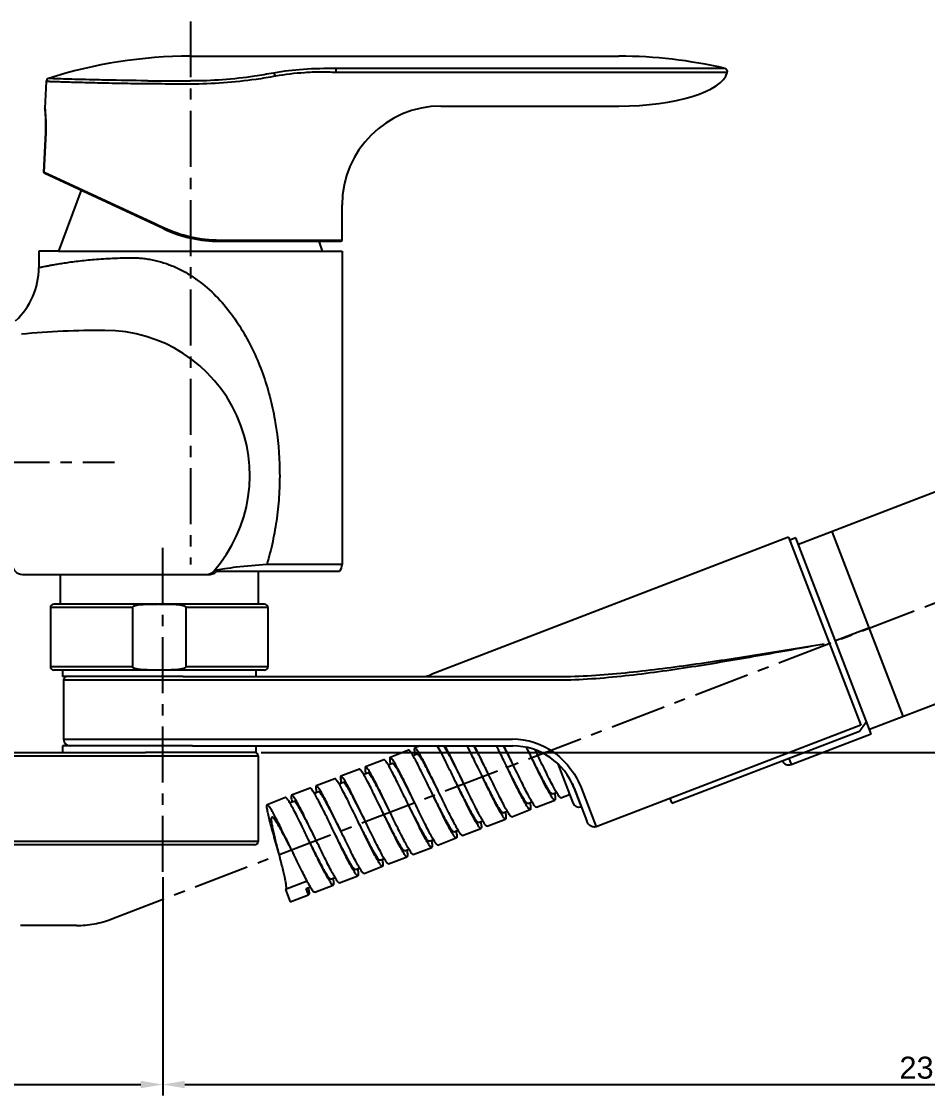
# Model space of a CAD drawing. Header units: millimetres. Extents: x 601 to 1195, y -13 to 407.
# Drawn here: x 933.6 to 1036.7, y 150.3 to 272.4 of the extents above; entities that cross this region are included whole.
import ezdxf

# ---------------------------------------------------------------- set-up
doc = ezdxf.new("R2010")
doc.units = ezdxf.units.MM
doc.header["$LTSCALE"] = 0.1
doc.linetypes.add('CENTERX2', pattern=[101.6, 63.5, -12.7, 12.7, -12.7])
for name, color, linetype in [('02___PRT_ALL_AXES', 7, 'Continuous'), ('CENTER', 1, 'CENTERX2'), ('DEF_LAYER_ROUND_FEAT', 7, 'Continuous'), ('DIM', 3, 'Continuous')]:
    doc.layers.add(name, color=color, linetype=linetype)
doc.styles.get("Standard").update_dxf_attribs({"font": 'arial.ttf'})
doc.dimstyles.new('ISO-25', dxfattribs={"dimtxt": 2.5, "dimasz": 2.5, "dimexe": 1.25, "dimexo": 0.625, "dimtad": 1, "dimlfac": 3, "dimtxsty": 'Standard', "dimcen": 2.5, "dimadec": 0, "dimazin": 0, "dimtfac": 1, "dimtmove": 0, "dimatfit": 3, "dimfxl": 0, "dimarcsym": 0})

# ---------------------------------------------------------------- blocks, each defined once
blk = doc.blocks.new('*D35')
at = {"layer": 'Defpoints', "color": 0}
for p in [(949.68, 175.72), (887.21, 163.34), (949.68, 151.53)]:
    blk.add_point(p, dxfattribs=at)
at = {"layer": 'DIM', "color": 0, "lineweight": -2}
for p, q in [((949.68, 175.1), (949.68, 150.28)), ((887.21, 162.71), (887.21, 150.28)), ((889.71, 151.53), (947.18, 151.53))]:
    blk.add_line(p, q, dxfattribs=at)
at = {"layer": 'DIM', "color": 0}
for points in [[(889.71, 151.95), (889.71, 151.11), (887.21, 151.53)], [(947.18, 151.95), (947.18, 151.11), (949.68, 151.53)]]:
    blk.add_solid(points, dxfattribs=at)
at = {"layer": 'DIM', "color": 0, "insert": (918.45, 153.43), "char_height": 2.5, "attachment_point": 5}
blk.add_mtext('83.3', dxfattribs=at)
blk = doc.blocks.new('*D36')
at = {"layer": 'Defpoints', "color": 0}
for p in [(1127.97, 196.66), (949.68, 175.72), (1127.97, 151.53)]:
    blk.add_point(p, dxfattribs=at)
at = {"layer": 'DIM', "color": 0, "lineweight": -2}
for p, q in [((1127.97, 196.03), (1127.97, 150.28)), ((949.68, 175.1), (949.68, 150.28)), ((952.18, 151.53), (1125.47, 151.53))]:
    blk.add_line(p, q, dxfattribs=at)
at = {"layer": 'DIM', "color": 0}
for points in [[(952.18, 151.95), (952.18, 151.11), (949.68, 151.53)], [(1125.47, 151.95), (1125.47, 151.11), (1127.97, 151.53)]]:
    blk.add_solid(points, dxfattribs=at)
at = {"layer": 'DIM', "color": 0, "insert": (1038.83, 153.43), "char_height": 2.5, "attachment_point": 5}
blk.add_mtext('237.72', dxfattribs=at)
blk = doc.blocks.new('*D37')
at = {"layer": 'Defpoints', "color": 0}
for p in [(1127.97, 196.66), (1156.55, 196.66), (960.26, 189.29)]:
    blk.add_point(p, dxfattribs=at)
at = {"layer": 'DIM', "color": 0, "lineweight": -2}
for p, q in [((1156.55, 196.66), (1156.55, 206.9)), ((1128.6, 196.66), (1157.8, 196.66)), ((1156.55, 191.79), (1156.55, 194.16)), ((960.88, 189.29), (1157.8, 189.29))]:
    blk.add_line(p, q, dxfattribs=at)
at = {"layer": 'DIM', "color": 0}
for points in [[(1156.13, 194.16), (1156.97, 194.16), (1156.55, 196.66)], [(1156.13, 191.79), (1156.97, 191.79), (1156.55, 189.29)]]:
    blk.add_solid(points, dxfattribs=at)
at = {"layer": 'DIM', "color": 0, "insert": (1154.65, 203.03), "char_height": 2.5, "attachment_point": 5, "rotation": 90}
blk.add_mtext('9.83', dxfattribs=at)

msp = doc.modelspace()

# ---------------------------------------------------------------- linework, layer by layer
at = {"color": 7, "linetype": 'Continuous'}
for p, q in [((952.8344, 268.4628), (1001.5844, 268.4628)), ((969.4139, 266.6027), (969.4139, 267.0659)), ((1013.6312, 267.0659), (969.4139, 267.0659)), ((1013.9073, 266.6027), (969.4139, 266.6027)), ((936.4163, 265.5818), (936.2783, 262.5671)), ((947.9779, 265.6686), (947.79, 265.6705)), ((981.3031, 262.8007), (981.3302, 262.7866)), ((981.3341, 262.7866), (1001.5844, 262.7866)), ((936.2791, 262.56), (936.2783, 262.5671)), ((936.2819, 262.5344), (936.2791, 262.56)), ((936.2909, 262.4344), (936.3217, 262.1148)), ((936.3714, 259.792), (936.1678, 255.2844)), ((936.1697, 255.2843), (936.3732, 259.7919)), ((936.3714, 259.792), (936.3732, 259.7919)), ((936.1677, 255.2837), (936.1697, 255.2843)), ((936.1697, 255.2843), (936.2659, 255.2398)), ((949.8205, 248.8156), (936.2542, 255.1417)), ((936.2659, 255.2398), (936.6974, 255.04)), ((936.6974, 255.04), (937.0284, 254.8867)), ((937.0284, 254.8867), (948.8966, 249.3962)), ((940.394, 253.2113), (937.8389, 246.2974)), ((970.0657, 251.5553), (970.0844, 251.5389)), ((948.8966, 249.3962), (949.8578, 248.9518)), ((949.8578, 248.9518), (949.8764, 248.9432)), ((952.8344, 247.9374), (952.8008, 247.7912)), ((956.1598, 247.4102), (969.9339, 247.4102)), ((956.1633, 247.5603), (956.1889, 247.5602)), ((956.1889, 247.5602), (970.0844, 247.5602)), ((967.4186, 247.4102), (967.8298, 246.2974)), ((935.5844, 246.2852), (935.5844, 244.4347)), ((970.0844, 246.2852), (970.0844, 210.6602)), ((1030.0668, 191.9401), (1099.4341, 218.5677)), ((1020.8858, 213.7645), (1029.0849, 192.4051)), ((1033.9178, 193.4184), (1025.8545, 214.4239)), ((1030.2675, 191.4173), (1021.7204, 213.6832)), ((970.0844, 210.6602), (961.5164, 210.6602)), ((933.7094, 209.5352), (954.9296, 209.5352)), ((938.0219, 209.5352), (938.0219, 206.1602)), ((954.6564, 209.5352), (954.9295, 209.5352)), ((955.8744, 209.9102), (969.7979, 209.9102)), ((960.5219, 209.9102), (960.5219, 206.1602)), ((946.2485, 205.7852), (936.8969, 205.7852)), ((961.2718, 206.1602), (937.272, 206.1602)), ((946.2485, 205.7852), (946.2485, 199.0352)), ((949.0921, 206.1602), (949.1584, 206.1602)), ((952.2952, 205.7852), (952.2952, 199.0352)), ((961.6469, 205.7852), (952.2952, 205.7852)), ((1030.0687, 203.4456), (1026.2177, 201.9673)), ((946.2485, 199.0352), (936.8969, 199.0352)), ((961.2718, 198.6602), (937.272, 198.6602)), ((952.005, 197.9102), (994.4504, 197.9102)), ((961.6469, 199.0352), (952.2952, 199.0352)), ((980.2325, 198.1592), (980.2327, 198.1593)), ((938.3969, 197.5352), (938.3969, 190.7852)), ((938.3969, 197.5352), (994.435, 197.5352)), ((1029.0849, 192.4051), (998.977, 180.8478)), ((938.3969, 190.7852), (989.4614, 190.7852)), ((1007.5899, 183.5241), (1028.9456, 191.7217)), ((1021.1651, 187.9232), (1030.2675, 191.4173)), ((953.0474, 190.0352), (989.4922, 190.0352)), ((977.6471, 189.5348), (975.5465, 188.7285)), ((978.9507, 190.0352), (978.3473, 189.8036)), ((981.0435, 190.0352), (980.9462, 189.9979)), ((992.2662, 189.1214), (992.0422, 189.5836)), ((906.7553, 188.9102), (960.5219, 188.9102)), ((906.8052, 189.2852), (947.7051, 189.2852)), ((960.5219, 188.9102), (960.5219, 179.1602)), ((974.8463, 188.4597), (972.7458, 187.6534)), ((978.616, 189.1034), (978.148, 188.9238)), ((994.3023, 189.2122), (994.2579, 189.2476)), ((1020.1933, 188.362), (1020.1961, 188.3546)), ((1020.8934, 188.6308), (1021.1651, 187.9232)), ((972.0456, 187.3846), (969.945, 186.5783)), ((973.0145, 186.9532), (972.5449, 186.7729)), ((975.8153, 188.0283), (975.3448, 187.8477)), ((969.2448, 186.3095), (967.1443, 185.5032)), ((970.2138, 185.8781), (969.7446, 185.698)), ((966.4441, 185.2344), (964.3435, 184.4281)), ((967.4131, 184.803), (966.9425, 184.6224)), ((994.0133, 184.5702), (994.4838, 184.7508)), ((994.9822, 184.1388), (995.9625, 184.5151)), ((996.4941, 185.223), (997.932, 181.4771)), ((997.3097, 185.191), (998.977, 180.8478)), ((963.6434, 184.1593), (961.5428, 183.353)), ((964.6123, 183.7279), (964.1443, 183.5482)), ((991.2125, 183.4951), (991.6817, 183.6752)), ((992.1815, 183.0637), (994.282, 183.87)), ((1007.3792, 184.0731), (1007.5899, 183.5241)), ((988.4118, 182.42), (988.8814, 182.6003)), ((989.3807, 181.9886), (991.4813, 182.7949)), ((997.2637, 183.1085), (997.3011, 183.1207)), ((985.611, 181.3449), (986.0815, 181.5255)), ((986.58, 180.9135), (988.6806, 181.7198)), ((980.9785, 178.7633), (983.0791, 179.5696)), ((982.8103, 180.2698), (983.2783, 180.4494)), ((983.7793, 179.8384), (985.8798, 180.6447)), ((960.5219, 179.1602), (905.7719, 179.1602)), ((960.1467, 178.7852), (906.147, 178.7852)), ((978.1778, 177.6882), (980.2783, 178.4945)), ((980.0096, 179.1947), (980.4801, 179.3753)), ((974.4081, 177.0445), (974.8777, 177.2247)), ((975.377, 176.6131), (977.4776, 177.4194)), ((977.2088, 178.1196), (977.678, 178.2997)), ((971.6073, 175.9694), (972.0778, 176.15)), ((972.5763, 175.538), (974.6769, 176.3443)), ((966.1058, 174.6609), (963.6365, 173.713)), ((968.8066, 174.8943), (969.2746, 175.0739)), ((969.7756, 174.4628), (971.8761, 175.2692)), ((963.6365, 173.713), (964.1741, 172.3126)), ((966.0059, 173.8192), (966.4764, 173.9998)), ((966.2746, 173.119), (966.0059, 173.8192)), ((966.9748, 173.3877), (969.0754, 174.1941)), ((964.1741, 172.3126), (966.2746, 173.119))]:
    msp.add_line(p, q, dxfattribs=at)
for p, q in [((937.8389, 246.2974), (935.5844, 246.2974)), ((937.8389, 246.2974), (967.8298, 246.2974)), ((967.8298, 246.2974), (970.0844, 246.2974)), ((994.4504, 197.9102), (994.6512, 197.9105)), ((994.435, 197.5352), (994.6623, 197.5356))]:
    msp.add_line(p, q)
for points in [[(936.3217, 262.1148), (936.3585, 261.6114), (936.3846, 260.9678), (936.3858, 260.2415), (936.3714, 259.792)], [(1145.0663, 229.7382), (1138.4453, 233.9465), (1131.3189, 237.305), (1123.7984, 239.7418), (1116.0131, 241.2087), (1108.0893, 241.6753), (1100.2155, 241.1369), (1092.6973, 239.666), (1084.8851, 237.0876), (1076.1675, 233.7378), (1066.3439, 229.9664), (1022.0035, 212.9457)]]:
    msp.add_lwpolyline(points, dxfattribs=at)
for centre, radius, start, end in [((952.8344, 215.8206), 52.6422, 90, 107.875571), ((1001.5844, 215.8206), 52.6422, 76.770987, 90), ((1013.5454, 266.7008), 0.375, 344.835876, 76.770987), ((936.7909, 265.5646), 0.375, 107.875571, 177.378696), ((952.9046, 751.6612), 486.0175, 269.41918, 269.991714), ((981.3341, 251.5367), 11.2499, 90.000003, 180.000002), ((918.6076, 260.572), 17.7829, 5.629682, 6.335592), ((918.7581, 260.5762), 17.6328, 358.969395, 5.664106), ((919.0177, 260.5745), 17.3732, 357.418376, 358.628026), ((918.8482, 260.5797), 17.5427, 358.624145, 358.952546), ((956.1598, 262.4102), 15, 245, 270), ((956.1772, 262.6206), 15.059, 245.265814, 257.174321), ((956.1884, 262.6642), 15.104, 257.169533, 269.904554), ((969.9344, 247.5602), 0.15, 270, 0), ((927.3347, 244.4348), 8.2498, 312.842177, 359.999041), ((943.0844, 132.2852), 105, 90.000023, 95.178147), ((943.0844, 220.7852), 16.5, 318.811849, 90), ((933.7094, 210.6602), 1.125, 180, 270), ((968.9594, 210.6602), 1.125, 318.189685, 0), ((954.6548, 210.6602), 1.125, 270.000769, 318.81164), ((954.9397, 210.9013), 1.3638, 291.349781, 302.273918), ((956.5477, 206.3558), 3.7289, 102.44281, 102.813314), ((956.8196, 205.1105), 5.0035, 101.437327, 102.411795), ((937.2719, 205.7852), 0.375, 90, 180), ((961.2719, 205.7852), 0.375, 0, 90), ((937.2719, 199.0352), 0.375, 180, 270), ((938.7719, 197.5352), 0.375, 90, 180), ((961.2719, 199.0352), 0.375, 270, 0), ((978.8888, 201.6602), 3.75, 271.84135, 290.999999), ((939.1469, 190.7852), 0.75, 180, 270), ((989.461, 182.5322), 8.253, 54.460807, 89.996756), ((989.4922, 182.5352), 7.5, 21, 90), ((960.1469, 188.9102), 0.375, 0, 90), ((1020.8963, 188.6234), 0.75, 201, 291), ((960.1469, 179.1602), 0.375, 270, 0)]:
    msp.add_arc(centre, radius, start, end, dxfattribs=at)
for centre, major_axis, ratio, start_param, end_param in [((1001.5844, 266.9876), (12.375, 0), 0.33947594, -1.57079633, -0.09174705), ((1019.3284, 199.5096), (11.5531, 4.4348), 1, -1.04719755, -0.93861108)]:
    msp.add_ellipse(centre, major_axis=major_axis, ratio=ratio, start_param=start_param, end_param=end_param, dxfattribs=at)
for points, knots in [([(962.2953, 266.5467), (961.5774, 266.4109), (958.4511, 265.8837), (955.2742, 265.6437), (952.8344, 265.6437)], [0, 0, 0, 0, 0.23044077, 1, 1, 1, 1]), ([(969.4139, 267.0659), (968.1694, 267.0659), (965.7873, 267.0163), (963.4126, 266.7581), (962.2953, 266.5467)], [0, 0, 0, 0, 0.5225318, 1, 1, 1, 1]), ([(962.5055, 266.1853), (962.5002, 266.2268), (962.4698, 266.3623), (962.389, 266.511), (962.2953, 266.5467)], [0, 0, 0, 0, 0.2943169, 1, 1, 1, 1]), ([(969.4139, 266.6027), (968.806, 266.6337), (967.5984, 266.6704), (965.2888, 266.5715), (963.5905, 266.391), (962.5055, 266.1853)], [0, 0, 0, 0, 0.26334572, 0.52221675, 1, 1, 1, 1]), ([(952.8344, 265.2887), (951.7409, 265.2887), (949.6018, 265.297), (946.5092, 265.3281), (944.0797, 265.3703), (942.3014, 265.4081), (941.1218, 265.4365), (940.0605, 265.4651), (939.1254, 265.4925), (938.3233, 265.517), (937.6602, 265.5384), (937.1968, 265.5545), (936.8987, 265.5648), (936.7305, 265.5712), (936.5984, 265.5749), (936.5134, 265.5798), (936.4612, 265.5789), (936.4391, 265.5844), (936.4187, 265.5759), (936.4163, 265.5818)], [0, 0, 0, 0, 0.19975849, 0.39079047, 0.56498991, 0.64366946, 0.71573037, 0.78054395, 0.83763552, 0.88663482, 0.92713573, 0.95884002, 0.97135088, 0.98161799, 0.98963127, 0.99537853, 0.99739671, 0.99884131, 1, 1, 1, 1]), ([(947.79, 265.6705), (946.2667, 265.6864), (944.1012, 265.7208), (941.3943, 265.7807), (939.7791, 265.8238), (938.4931, 265.862), (937.6383, 265.888), (937.1361, 265.907), (936.8985, 265.9121), (936.756, 265.9223), (936.6916, 265.9187), (936.6758, 265.9215)], [0, 0, 0, 0, 0.41110617, 0.58439598, 0.73063172, 0.84712503, 0.93159905, 0.96138298, 0.98276261, 0.99567053, 1, 1, 1, 1]), ([(962.5055, 266.1853), (961.7706, 266.0503), (958.5732, 265.5268), (955.327, 265.2887), (952.8344, 265.2887)], [0, 0, 0, 0, 0.23063552, 1, 1, 1, 1]), ([(949.8578, 248.9518), (949.8441, 248.9216), (949.8272, 248.8785), (949.817, 248.8368), (949.8164, 248.8175), (949.8205, 248.8156)], [0, 0, 0, 0, 0.6917309, 0.90538052, 1, 1, 1, 1]), ([(956.1889, 247.5602), (956.1889, 247.5248), (956.1833, 247.4862), (956.1759, 247.4102), (956.1598, 247.4102)], [0, 0, 0, 0, 0.68683552, 1, 1, 1, 1]), ([(935.5844, 244.4347), (935.5844, 244.4307), (935.5994, 244.4396), (935.6118, 244.4386), (935.6449, 244.4465), (935.6972, 244.4551), (935.7798, 244.4718), (935.8846, 244.4923), (936.0706, 244.5297), (936.3589, 244.5882), (936.7715, 244.6678), (937.2715, 244.7561), (937.8551, 244.8546), (938.5194, 244.9605), (939.2612, 245.0675), (940.3923, 245.212), (941.9681, 245.3709), (944.0304, 245.5055), (945.4815, 245.5352), (946.2388, 245.5352)], [0, 0, 0, 0, 0.00111119, 0.00250087, 0.00444636, 0.01000403, 0.01778231, 0.02776971, 0.03994676, 0.07078409, 0.11004683, 0.15744845, 0.21272296, 0.27554468, 0.34552664, 0.4222694, 0.59435918, 0.78826489, 1, 1, 1, 1]), ([(946.2388, 245.5352), (946.4505, 245.531), (946.8771, 245.5288), (947.5202, 245.4776), (948.1647, 245.3733), (949.0328, 245.2047), (950.1091, 244.8931), (951.3624, 244.3804), (952.5598, 243.731), (954.0704, 242.7247), (955.7786, 241.2321), (957.5393, 239.1761), (958.9911, 236.9099), (960.2228, 234.526), (961.209, 232.0273), (961.9682, 229.4424), (962.7063, 225.9054), (963.0318, 222.2803), (962.9508, 218.65), (962.6961, 215.9395), (962.2225, 213.2688), (961.77, 211.5226), (961.5164, 210.6602)], [0, 0, 0, 0, 0.0147256, 0.02965448, 0.04479321, 0.06009885, 0.09112338, 0.12251548, 0.15407493, 0.18566543, 0.24857515, 0.31107302, 0.37325577, 0.43528185, 0.49738147, 0.55972605, 0.6223784, 0.74840653, 0.81161906, 0.87470204, 0.93749861, 1, 1, 1, 1]), ([(961.5163, 210.6602), (960.3527, 210.5811), (958.7542, 210.45), (956.8627, 210.1902), (956.1282, 210.0757), (955.8275, 210.0146)], [0, 0, 0, 0, 0.61083617, 0.83931015, 1, 1, 1, 1]), ([(955.7207, 209.9918), (955.6704, 209.9803), (955.5993, 209.9589), (955.5184, 209.9387), (955.5015, 209.9194)], [0, 0, 0, 0, 0.66805839, 1, 1, 1, 1]), ([(946.2485, 205.7852), (946.2485, 205.8443), (946.3351, 205.9162), (946.4402, 205.9656), (946.6146, 206.0294), (946.8858, 206.0827), (947.2519, 206.1233), (947.6195, 206.1445), (947.9875, 206.155), (948.4784, 206.1605), (948.8466, 206.1602), (949.0921, 206.1602)], [0, 0, 0, 0, 0.06028549, 0.09160344, 0.12292963, 0.2481263, 0.37342037, 0.49873124, 0.62404701, 0.74936443, 1, 1, 1, 1]), ([(949.2719, 206.1602), (949.5323, 206.1602), (949.923, 206.1607), (950.4438, 206.1568), (950.8344, 206.1481), (951.2246, 206.1287), (951.6135, 206.0896), (951.9018, 206.0366), (952.088, 205.972), (952.2, 205.9219), (952.2952, 205.8478), (952.2952, 205.7852)], [0, 0, 0, 0, 0.25065897, 0.37598816, 0.50131597, 0.62663931, 0.75194698, 0.87716262, 0.90849207, 0.9398141, 1, 1, 1, 1]), ([(994.6512, 197.9105), (995.9232, 197.9151), (998.4673, 198.0173), (1003.5388, 198.4477), (1009.8516, 199.2547), (1017.3976, 200.4163), (1022.4198, 201.2458), (1024.931, 201.6602)], [0, 0, 0, 0, 0.12496551, 0.24995186, 0.49994307, 0.7499659, 1, 1, 1, 1]), ([(994.6623, 197.5356), (995.9363, 197.5407), (998.4843, 197.6526), (1003.5599, 198.1241), (1009.8716, 199.011), (1017.4092, 200.2899), (1022.4237, 201.2037), (1024.931, 201.6602)], [0, 0, 0, 0, 0.12498752, 0.24998675, 0.49997943, 0.74998789, 1, 1, 1, 1]), ([(949.2719, 198.6602), (949.0114, 198.6602), (948.6208, 198.6598), (948.0999, 198.6636), (947.7093, 198.6724), (947.3191, 198.6918), (946.9302, 198.7309), (946.642, 198.7838), (946.4557, 198.8484), (946.3437, 198.8986), (946.2485, 198.9727), (946.2485, 199.0352)], [0, 0, 0, 0, 0.25065837, 0.37598726, 0.50131477, 0.62663781, 0.75194516, 0.8771605, 0.90848991, 0.93981192, 1, 1, 1, 1]), ([(952.2952, 199.0352), (952.2952, 198.9727), (952.2, 198.8986), (952.088, 198.8484), (951.9017, 198.7838), (951.6135, 198.7309), (951.2246, 198.6918), (950.8344, 198.6724), (950.4438, 198.6636), (949.9229, 198.6598), (949.5323, 198.6602), (949.2719, 198.6602)], [0, 0, 0, 0, 0.06019698, 0.09151774, 0.12284625, 0.24805956, 0.37336574, 0.4986879, 0.62401468, 0.7493429, 1, 1, 1, 1]), ([(980.3631, 184.5522), (980.203, 184.8826), (979.8889, 185.5308), (979.4298, 186.4705), (979.0002, 187.3343), (978.6138, 188.0875), (978.2817, 188.7014), (978.0168, 189.15), (977.8307, 189.4133), (977.7173, 189.5239), (977.6639, 189.5413), (977.6471, 189.5348)], [0, 0, 0, 0, 0.19286831, 0.37837938, 0.54946599, 0.6996328, 0.82322817, 0.91572289, 0.97413149, 0.99051933, 1, 1, 1, 1]), ([(978.3473, 189.8036), (978.3231, 189.7943), (978.3034, 189.7393), (978.2971, 189.6658), (978.2988, 189.5333), (978.3258, 189.3191), (978.3593, 189.1343), (978.3803, 189.0285)], [0, 0, 0, 0, 0.09772678, 0.18109545, 0.29097589, 0.59209915, 1, 1, 1, 1]), ([(981.0633, 184.821), (980.9032, 185.1514), (980.5891, 185.7995), (980.13, 186.7393), (979.7004, 187.6031), (979.314, 188.3563), (978.9819, 188.9702), (978.717, 189.4188), (978.5309, 189.682), (978.4175, 189.7927), (978.3641, 189.8101), (978.3473, 189.8036)], [0, 0, 0, 0, 0.19286865, 0.37838038, 0.54946763, 0.6996347, 0.82322982, 0.91572383, 0.97413145, 0.99052063, 1, 1, 1, 1]), ([(983.1638, 185.6273), (982.9468, 186.0752), (982.528, 186.9394), (981.93, 188.1555), (981.4043, 189.1859), (981.072, 189.7958), (980.9176, 190.0524)], [0, 0, 0, 0, 0.3008397, 0.58041586, 0.81902053, 1, 1, 1, 1]), ([(983.864, 185.8961), (983.6314, 186.3607), (983.1901, 187.2421), (982.6501, 188.2953), (982.255, 189.0267), (982.0086, 189.4595), (981.8002, 189.7953), (981.6678, 189.9818), (981.6056, 190.0539)], [0, 0, 0, 0, 0.32909154, 0.62433698, 0.74960112, 0.85557348, 0.93965355, 1, 1, 1, 1]), ([(983.864, 185.8961), (983.4828, 186.6828), (982.9396, 187.8065), (982.2412, 189.1905), (981.9239, 189.7876), (981.7752, 190.0507)], [0, 0, 0, 0, 0.56392134, 0.80506912, 1, 1, 1, 1]), ([(985.9646, 186.7024), (985.6748, 187.3004), (985.1323, 188.42), (984.5782, 189.5341), (984.311, 190.0484)], [0, 0, 0, 0, 0.53412636, 1, 1, 1, 1]), ([(986.6647, 186.9712), (986.3863, 187.5274), (985.8708, 188.5567), (985.3414, 189.5792), (985.086, 190.0428)], [0, 0, 0, 0, 0.54027026, 1, 1, 1, 1]), ([(986.6647, 186.9712), (986.5315, 187.2462), (986.0327, 188.2749), (985.5314, 189.3026), (985.1498, 190.0482)], [0, 0, 0, 0, 0.26733457, 1, 1, 1, 1]), ([(988.7653, 187.7775), (988.6705, 187.9732), (988.3037, 188.7301), (987.9355, 189.4864), (987.658, 190.045)], [0, 0, 0, 0, 0.25852749, 1, 1, 1, 1]), ([(989.4655, 188.0463), (989.3792, 188.2187), (989.0458, 188.8846), (988.7109, 189.5497), (988.458, 190.0402)], [0, 0, 0, 0, 0.25889036, 1, 1, 1, 1]), ([(989.4655, 188.0463), (989.3828, 188.217), (989.0603, 188.8824), (988.7369, 189.5474), (988.4935, 190.0405)], [0, 0, 0, 0, 0.25643975, 1, 1, 1, 1]), ([(991.566, 188.8526), (991.5249, 188.9375), (991.3614, 189.275), (991.1977, 189.6125), (991.0749, 189.8649)], [0, 0, 0, 0, 0.2515687, 1, 1, 1, 1]), ([(977.5623, 183.4771), (977.4022, 183.8075), (977.0882, 184.4557), (976.6291, 185.3954), (976.1995, 186.2592), (975.8131, 187.0124), (975.4809, 187.6263), (975.2161, 188.0749), (975.03, 188.3382), (974.9165, 188.4488), (974.8632, 188.4662), (974.8463, 188.4597)], [0, 0, 0, 0, 0.19286835, 0.37837984, 0.54946713, 0.69963465, 0.82323045, 0.91572497, 0.97413275, 0.99051907, 1, 1, 1, 1]), ([(975.5465, 188.7285), (975.5225, 188.7193), (975.5028, 188.6646), (975.4964, 188.5915), (975.4979, 188.4599), (975.5246, 188.2469), (975.5578, 188.0632), (975.5787, 187.958)], [0, 0, 0, 0, 0.09789187, 0.18124598, 0.29113014, 0.59216536, 1, 1, 1, 1]), ([(978.2625, 183.7459), (978.1024, 184.0763), (977.7884, 184.7244), (977.3293, 185.6642), (976.8997, 186.528), (976.5133, 187.2812), (976.1811, 187.8951), (975.9162, 188.3437), (975.7302, 188.6069), (975.6167, 188.7176), (975.5634, 188.7349), (975.5465, 188.7285)], [0, 0, 0, 0, 0.19286831, 0.37837938, 0.54946599, 0.6996328, 0.82322817, 0.91572289, 0.97413149, 0.99051933, 1, 1, 1, 1]), ([(981.0633, 184.821), (980.9207, 185.1058), (980.6409, 185.6647), (980.2315, 186.4748), (979.8478, 187.2191), (979.5013, 187.8678), (979.2373, 188.3346), (979.0496, 188.6394), (978.9334, 188.8136), (978.8336, 188.9484), (978.7484, 189.0418), (978.682, 189.0983), (978.6323, 189.1097), (978.616, 189.1034)], [0, 0, 0, 0, 0.19223495, 0.37715499, 0.54773541, 0.69752573, 0.82092674, 0.87128796, 0.91350188, 0.94726234, 0.97247686, 0.98945377, 1, 1, 1, 1]), ([(994.0133, 184.5702), (993.9969, 184.5639), (993.9473, 184.5753), (993.8809, 184.6318), (993.7957, 184.7252), (993.6959, 184.86), (993.5797, 185.0342), (993.392, 185.3391), (993.128, 185.8058), (992.7815, 186.4545), (992.3978, 187.1988), (991.9884, 188.0089), (991.7086, 188.5678), (991.566, 188.8526)], [0, 0, 0, 0, 0.01054444, 0.02752507, 0.05273517, 0.08650046, 0.12870938, 0.17907564, 0.3024764, 0.45226625, 0.6228461, 0.80776555, 1, 1, 1, 1]), ([(994.282, 183.87), (994.2652, 183.8635), (994.2118, 183.8809), (994.0984, 183.9915), (993.9123, 184.2549), (993.6474, 184.7034), (993.3153, 185.3173), (992.9289, 186.0705), (992.4993, 186.9343), (992.0402, 187.8741), (991.7261, 188.5222), (991.566, 188.8526)], [0, 0, 0, 0, 0.0094818, 0.02586732, 0.08427593, 0.17677095, 0.30036674, 0.45053394, 0.62162078, 0.80713187, 1, 1, 1, 1]), ([(994.9822, 184.1388), (994.9654, 184.1323), (994.912, 184.1497), (994.7986, 184.2603), (994.6125, 184.5236), (994.3476, 184.9722), (994.0155, 185.5861), (993.6291, 186.3393), (993.1995, 187.2031), (992.7404, 188.1428), (992.4263, 188.791), (992.2662, 189.1214)], [0, 0, 0, 0, 0.00947937, 0.02586854, 0.08427617, 0.17677018, 0.3003653, 0.45053237, 0.62161962, 0.80713135, 1, 1, 1, 1]), ([(994.3021, 189.2119), (994.9924, 188.6893), (996.1956, 187.4643), (997.0143, 185.9605), (997.3097, 185.191)], [0, 0, 0, 0, 0.51229445, 1, 1, 1, 1]), ([(974.7616, 182.402), (974.6015, 182.7324), (974.2874, 183.3806), (973.8284, 184.3203), (973.3987, 185.1841), (973.0123, 185.9373), (972.6802, 186.5512), (972.4153, 186.9998), (972.2293, 187.263), (972.1158, 187.3737), (972.0624, 187.3911), (972.0456, 187.3846)], [0, 0, 0, 0, 0.19287298, 0.37837798, 0.54946744, 0.69963323, 0.82322852, 0.91572266, 0.97413075, 0.99052086, 1, 1, 1, 1]), ([(972.7458, 187.6534), (972.7214, 187.644), (972.7017, 187.5882), (972.6956, 187.5139), (972.6976, 187.3796), (972.7253, 187.1625), (972.7595, 186.9751), (972.7809, 186.8678)], [0, 0, 0, 0, 0.09740469, 0.18073408, 0.29065432, 0.59191283, 1, 1, 1, 1]), ([(975.4618, 182.6708), (975.3017, 183.0012), (974.9876, 183.6493), (974.5285, 184.5891), (974.0989, 185.4529), (973.7125, 186.2061), (973.3804, 186.82), (973.1155, 187.2685), (972.9294, 187.5319), (972.816, 187.6425), (972.7626, 187.6599), (972.7458, 187.6534)], [0, 0, 0, 0, 0.19286835, 0.37837984, 0.54946713, 0.69963465, 0.82323045, 0.91572497, 0.97413275, 0.99051907, 1, 1, 1, 1]), ([(975.4618, 182.6708), (975.3192, 182.9556), (975.0394, 183.5145), (974.63, 184.3246), (974.2463, 185.0689), (973.8998, 185.7176), (973.6358, 186.1843), (973.4481, 186.4892), (973.3319, 186.6634), (973.2321, 186.7982), (973.147, 186.8916), (973.0805, 186.9481), (973.0309, 186.9595), (973.0145, 186.9532)], [0, 0, 0, 0, 0.19223738, 0.37715387, 0.54773576, 0.69752523, 0.82092618, 0.871289, 0.91350106, 0.9472635, 0.97247597, 0.98945487, 1, 1, 1, 1]), ([(978.2625, 183.7459), (978.1199, 184.0307), (977.8401, 184.5896), (977.4308, 185.3997), (977.0471, 186.144), (976.7006, 186.7927), (976.4365, 187.2595), (976.2489, 187.5643), (976.1327, 187.7385), (976.0328, 187.8733), (975.9477, 187.9667), (975.8813, 188.0232), (975.8316, 188.0346), (975.8153, 188.0283)], [0, 0, 0, 0, 0.19223503, 0.3771551, 0.54773547, 0.69752567, 0.82092654, 0.8712884, 0.91350156, 0.94726287, 0.97247647, 0.98945429, 1, 1, 1, 1]), ([(989.3807, 181.9886), (989.3639, 181.9821), (989.3105, 181.9995), (989.1971, 182.1101), (989.011, 182.3734), (988.7461, 182.822), (988.414, 183.4359), (988.0276, 184.1891), (987.598, 185.0529), (987.1389, 185.9926), (986.8248, 186.6408), (986.6647, 186.9712)], [0, 0, 0, 0, 0.00947914, 0.02586925, 0.08427733, 0.17677154, 0.30036656, 0.45053325, 0.62161999, 0.80713138, 1, 1, 1, 1]), ([(991.2125, 183.4951), (991.1962, 183.4888), (991.1465, 183.5002), (991.0801, 183.5567), (990.995, 183.6501), (990.8952, 183.7849), (990.7789, 183.9591), (990.5913, 184.2639), (990.3272, 184.7307), (989.9807, 185.3794), (989.597, 186.1237), (989.1877, 186.9338), (988.9079, 187.4927), (988.7653, 187.7775)], [0, 0, 0, 0, 0.01054399, 0.02752538, 0.05273473, 0.08650067, 0.12870905, 0.17907575, 0.30247642, 0.45226621, 0.62284603, 0.8077655, 1, 1, 1, 1]), ([(991.4813, 182.7949), (991.4644, 182.7885), (991.4111, 182.8058), (991.2976, 182.9165), (991.1116, 183.1797), (990.8467, 183.6283), (990.5146, 184.2422), (990.1282, 184.9954), (989.6985, 185.8592), (989.2394, 186.799), (988.9254, 187.4471), (988.7653, 187.7775)], [0, 0, 0, 0, 0.00947914, 0.02586925, 0.08427733, 0.17677154, 0.30036656, 0.45053325, 0.62161999, 0.80713138, 1, 1, 1, 1]), ([(992.1815, 183.0637), (992.1646, 183.0572), (992.1113, 183.0746), (991.9978, 183.1852), (991.8118, 183.4485), (991.5469, 183.8971), (991.2147, 184.511), (990.8283, 185.2642), (990.3987, 186.128), (989.9396, 187.0677), (989.6256, 187.7159), (989.4655, 188.0463)], [0, 0, 0, 0, 0.0094818, 0.02586732, 0.08427593, 0.17677095, 0.30036674, 0.45053394, 0.62162078, 0.80713187, 1, 1, 1, 1]), ([(971.9608, 181.3269), (971.8008, 181.6573), (971.4867, 182.3055), (971.0276, 183.2452), (970.598, 184.109), (970.2116, 184.8622), (969.8795, 185.4761), (969.6146, 185.9247), (969.4285, 186.188), (969.315, 186.2986), (969.2617, 186.316), (969.2448, 186.3095)], [0, 0, 0, 0, 0.19286813, 0.37837922, 0.54946606, 0.69963326, 0.82322905, 0.91572407, 0.97413268, 0.9905182, 1, 1, 1, 1]), ([(969.945, 186.5783), (969.921, 186.5691), (969.9013, 186.5145), (969.895, 186.4414), (969.8964, 186.3099), (969.9231, 186.0972), (969.9562, 185.9136), (969.977, 185.8085)], [0, 0, 0, 0, 0.09790461, 0.18127707, 0.29114119, 0.59218691, 1, 1, 1, 1]), ([(972.661, 181.5957), (972.5009, 181.9261), (972.1869, 182.5742), (971.7278, 183.514), (971.2982, 184.3778), (970.9118, 185.131), (970.5796, 185.7449), (970.3148, 186.1935), (970.1287, 186.4567), (970.0152, 186.5674), (969.9619, 186.5847), (969.945, 186.5783)], [0, 0, 0, 0, 0.19287298, 0.37837798, 0.54946744, 0.69963323, 0.82322852, 0.91572266, 0.97413075, 0.99052086, 1, 1, 1, 1]), ([(972.661, 181.5957), (972.5184, 181.8805), (972.2386, 182.4394), (971.8293, 183.2495), (971.4456, 183.9938), (971.0991, 184.6425), (970.835, 185.1092), (970.6474, 185.4141), (970.5312, 185.5883), (970.4314, 185.7231), (970.3462, 185.8165), (970.2798, 185.873), (970.2301, 185.8844), (970.2138, 185.8781)], [0, 0, 0, 0, 0.19223498, 0.37715487, 0.547735, 0.69752496, 0.82092562, 0.87128956, 0.91350051, 0.94726417, 0.97247545, 0.98945544, 1, 1, 1, 1]), ([(986.58, 180.9135), (986.5632, 180.907), (986.5098, 180.9244), (986.3963, 181.035), (986.2103, 181.2983), (985.9454, 181.7468), (985.6133, 182.3608), (985.2269, 183.114), (984.7972, 183.9778), (984.3381, 184.9175), (984.0241, 185.5657), (983.864, 185.8961)], [0, 0, 0, 0, 0.00948093, 0.02586725, 0.08427503, 0.17676955, 0.30036535, 0.45053287, 0.62162016, 0.80713165, 1, 1, 1, 1]), ([(988.4118, 182.42), (988.3955, 182.4137), (988.3458, 182.4251), (988.2794, 182.4816), (988.1942, 182.575), (988.0944, 182.7098), (987.9782, 182.884), (987.7906, 183.1888), (987.5265, 183.6556), (987.18, 184.3043), (986.7963, 185.0486), (986.3869, 185.8587), (986.1072, 186.4176), (985.9646, 186.7024)], [0, 0, 0, 0, 0.01054374, 0.02752549, 0.05273459, 0.08650069, 0.12870909, 0.17907568, 0.30247627, 0.45226604, 0.62284588, 0.8077654, 1, 1, 1, 1]), ([(988.6806, 181.7198), (988.6637, 181.7133), (988.6104, 181.7307), (988.4969, 181.8413), (988.3108, 182.1046), (988.046, 182.5532), (987.7138, 183.1671), (987.3274, 183.9203), (986.8978, 184.7841), (986.4387, 185.7238), (986.1246, 186.372), (985.9646, 186.7024)], [0, 0, 0, 0, 0.00948093, 0.02586725, 0.08427503, 0.17676955, 0.30036535, 0.45053287, 0.62162016, 0.80713165, 1, 1, 1, 1]), ([(964.3436, 184.4281), (964.3194, 184.4188), (964.2997, 184.3638), (964.2934, 184.2903), (964.2951, 184.1578), (964.3221, 183.9436), (964.3556, 183.7587), (964.3766, 183.6529)], [0, 0, 0, 0, 0.09772678, 0.18109545, 0.29097589, 0.59209915, 1, 1, 1, 1]), ([(967.0596, 179.4455), (966.8995, 179.7758), (966.5854, 180.424), (966.1263, 181.3638), (965.6967, 182.2276), (965.3103, 182.9808), (964.9782, 183.5947), (964.7133, 184.0432), (964.5272, 184.3065), (964.4138, 184.4172), (964.3604, 184.4345), (964.3436, 184.4281)], [0, 0, 0, 0, 0.19286865, 0.37838038, 0.54946763, 0.6996347, 0.82322982, 0.91572383, 0.97413145, 0.99052063, 1, 1, 1, 1]), ([(969.1601, 180.2518), (969, 180.5822), (968.686, 181.2304), (968.2269, 182.1701), (967.7972, 183.0339), (967.4108, 183.7871), (967.0787, 184.401), (966.8138, 184.8496), (966.6278, 185.1128), (966.5143, 185.2235), (966.461, 185.2409), (966.4441, 185.2344)], [0, 0, 0, 0, 0.19286865, 0.37838038, 0.54946763, 0.6996347, 0.82322982, 0.91572383, 0.97413145, 0.99052063, 1, 1, 1, 1]), ([(967.1443, 185.5032), (967.1201, 185.4939), (967.1004, 185.4386), (967.0941, 185.3648), (967.0959, 185.2318), (967.1232, 185.0166), (967.1568, 184.8309), (967.178, 184.7246)], [0, 0, 0, 0, 0.09763661, 0.18096714, 0.29088257, 0.59202664, 1, 1, 1, 1]), ([(969.8603, 180.5206), (969.7002, 180.851), (969.3862, 181.4991), (968.9271, 182.4389), (968.4974, 183.3027), (968.111, 184.0559), (967.7789, 184.6698), (967.514, 185.1183), (967.328, 185.3817), (967.2145, 185.4923), (967.1611, 185.5096), (967.1443, 185.5032)], [0, 0, 0, 0, 0.19286813, 0.37837922, 0.54946606, 0.69963326, 0.82322905, 0.91572407, 0.97413268, 0.9905182, 1, 1, 1, 1]), ([(969.8603, 180.5206), (969.7177, 180.8054), (969.4379, 181.3643), (969.0286, 182.1744), (968.6448, 182.9187), (968.2984, 183.5673), (968.0343, 184.0341), (967.8466, 184.339), (967.7304, 184.5132), (967.6306, 184.648), (967.5455, 184.7414), (967.4791, 184.7979), (967.4294, 184.8092), (967.4131, 184.803)], [0, 0, 0, 0, 0.19223486, 0.37715462, 0.54773463, 0.69752448, 0.82092508, 0.87129014, 0.91349997, 0.94726476, 0.97247498, 0.98945592, 1, 1, 1, 1]), ([(982.8103, 180.2698), (982.794, 180.2635), (982.7443, 180.2749), (982.6779, 180.3314), (982.5927, 180.4248), (982.4929, 180.5596), (982.3767, 180.7338), (982.1891, 181.0386), (981.925, 181.5054), (981.5785, 182.1541), (981.1948, 182.8984), (980.7855, 183.7085), (980.5057, 184.2673), (980.3631, 184.5522)], [0, 0, 0, 0, 0.01054408, 0.02752502, 0.05273524, 0.08650003, 0.12870986, 0.17907492, 0.30247552, 0.45226537, 0.62284538, 0.80776514, 1, 1, 1, 1]), ([(983.0791, 179.5696), (983.0622, 179.5631), (983.0089, 179.5805), (982.8954, 179.6911), (982.7093, 179.9544), (982.4445, 180.403), (982.1123, 181.0169), (981.7259, 181.7701), (981.2963, 182.6339), (980.8372, 183.5736), (980.5232, 184.2218), (980.3631, 184.5522)], [0, 0, 0, 0, 0.00947937, 0.02586855, 0.08427617, 0.17677018, 0.3003653, 0.45053237, 0.62161962, 0.80713135, 1, 1, 1, 1]), ([(983.7793, 179.8384), (983.7624, 179.8319), (983.7091, 179.8493), (983.5956, 179.9599), (983.4095, 180.2232), (983.1446, 180.6718), (982.8125, 181.2857), (982.4261, 182.0389), (981.9965, 182.9027), (981.5374, 183.8424), (981.2233, 184.4906), (981.0633, 184.821)], [0, 0, 0, 0, 0.00948067, 0.02586851, 0.08427711, 0.17677183, 0.3003672, 0.45053401, 0.62162062, 0.80713169, 1, 1, 1, 1]), ([(985.611, 181.3449), (985.5947, 181.3386), (985.545, 181.35), (985.4786, 181.4065), (985.3935, 181.4999), (985.2937, 181.6347), (985.1775, 181.8089), (984.9898, 182.1137), (984.7257, 182.5805), (984.3793, 183.2292), (983.9955, 183.9735), (983.5862, 184.7836), (983.3064, 185.3425), (983.1638, 185.6273)], [0, 0, 0, 0, 0.01054378, 0.02752536, 0.0527348, 0.08650046, 0.12870939, 0.17907538, 0.30247596, 0.45226575, 0.62284565, 0.80776528, 1, 1, 1, 1]), ([(985.8798, 180.6447), (985.863, 180.6382), (985.8096, 180.6556), (985.6961, 180.7662), (985.5101, 181.0295), (985.2452, 181.4781), (984.9131, 182.092), (984.5267, 182.8452), (984.097, 183.709), (983.638, 184.6487), (983.3239, 185.2969), (983.1638, 185.6273)], [0, 0, 0, 0, 0.00948067, 0.02586851, 0.08427711, 0.17677183, 0.3003672, 0.45053401, 0.62162062, 0.80713169, 1, 1, 1, 1]), ([(994.2483, 184.6485), (994.2695, 184.5423), (994.3032, 184.3566), (994.3304, 184.1414), (994.3322, 184.0083), (994.3259, 183.9346), (994.3063, 183.8793), (994.282, 183.87)], [0, 0, 0, 0, 0.40797336, 0.70911743, 0.81903286, 0.90236339, 1, 1, 1, 1]), ([(961.5428, 183.353), (961.526, 183.3465), (961.4979, 183.2979), (961.4876, 183.1398), (961.5256, 182.8196), (961.6288, 182.309), (961.7928, 181.6305), (962.0097, 180.8122), (962.2684, 179.8828), (962.556, 178.8773), (962.7563, 178.1854), (962.8584, 177.8328)], [0, 0, 0, 0, 0.00948093, 0.02586725, 0.08427503, 0.17676955, 0.30036535, 0.45053287, 0.62162016, 0.80713165, 1, 1, 1, 1]), ([(964.2588, 178.3704), (964.0987, 178.7007), (963.7847, 179.3489), (963.3256, 180.2887), (962.8959, 181.1524), (962.5096, 181.9057), (962.1774, 182.5196), (961.9125, 182.9681), (961.7265, 183.2314), (961.613, 183.3421), (961.5597, 183.3594), (961.5428, 183.353)], [0, 0, 0, 0, 0.19286831, 0.37837938, 0.54946599, 0.6996328, 0.82322817, 0.91572289, 0.97413149, 0.99051933, 1, 1, 1, 1]), ([(966.3594, 179.1767), (966.1993, 179.5071), (965.8852, 180.1552), (965.4261, 181.095), (964.9965, 181.9588), (964.6101, 182.712), (964.278, 183.3259), (964.0131, 183.7745), (963.827, 184.0377), (963.7136, 184.1484), (963.6602, 184.1658), (963.6434, 184.1593)], [0, 0, 0, 0, 0.19286831, 0.37837938, 0.54946599, 0.6996328, 0.82322817, 0.91572289, 0.97413149, 0.99051933, 1, 1, 1, 1]), ([(967.0596, 179.4455), (966.9169, 179.7303), (966.6372, 180.2892), (966.2278, 181.0993), (965.8441, 181.8436), (965.4976, 182.4922), (965.2335, 182.959), (965.0459, 183.2639), (964.9297, 183.4381), (964.8299, 183.5729), (964.7447, 183.6663), (964.6783, 183.7228), (964.6286, 183.7341), (964.6123, 183.7279)], [0, 0, 0, 0, 0.19223472, 0.37715435, 0.54773425, 0.69752404, 0.82092462, 0.87129061, 0.91349954, 0.9472652, 0.97247464, 0.98945622, 1, 1, 1, 1]), ([(980.0096, 179.1947), (979.9932, 179.1884), (979.9436, 179.1998), (979.8772, 179.2563), (979.792, 179.3497), (979.6922, 179.4845), (979.576, 179.6587), (979.3883, 179.9635), (979.1243, 180.4303), (978.7778, 181.079), (978.3941, 181.8232), (977.9847, 182.6334), (977.7049, 183.1922), (977.5623, 183.4771)], [0, 0, 0, 0, 0.01054456, 0.02752455, 0.05273583, 0.08649949, 0.12871044, 0.17907438, 0.30247504, 0.452265, 0.62284513, 0.80776502, 1, 1, 1, 1]), ([(980.2783, 178.4945), (980.2615, 178.488), (980.2081, 178.5054), (980.0946, 178.616), (979.9086, 178.8793), (979.6437, 179.3279), (979.3116, 179.9418), (978.9252, 180.695), (978.4956, 181.5588), (978.0365, 182.4985), (977.7224, 183.1467), (977.5623, 183.4771)], [0, 0, 0, 0, 0.0094818, 0.02586732, 0.08427593, 0.17677095, 0.30036674, 0.45053394, 0.62162078, 0.80713187, 1, 1, 1, 1]), ([(980.9785, 178.7633), (980.9617, 178.7568), (980.9083, 178.7742), (980.7949, 178.8848), (980.6088, 179.1481), (980.3439, 179.5967), (980.0118, 180.2106), (979.6254, 180.9638), (979.1957, 181.8276), (978.7367, 182.7673), (978.4226, 183.4155), (978.2625, 183.7459)], [0, 0, 0, 0, 0.00947937, 0.02586855, 0.08427617, 0.17677018, 0.3003653, 0.45053237, 0.62161962, 0.80713135, 1, 1, 1, 1]), ([(991.4493, 183.5647), (991.4701, 183.4596), (991.5032, 183.276), (991.5299, 183.0633), (991.5314, 182.9318), (991.525, 182.8587), (991.5053, 182.8041), (991.4813, 182.7949)], [0, 0, 0, 0, 0.40781309, 0.70885881, 0.81872293, 0.90209539, 1, 1, 1, 1]), ([(977.2088, 178.1196), (977.1925, 178.1133), (977.1428, 178.1247), (977.0764, 178.1812), (976.9913, 178.2746), (976.8914, 178.4094), (976.7752, 178.5836), (976.5876, 178.8884), (976.3235, 179.3552), (975.977, 180.0039), (975.5933, 180.7481), (975.184, 181.5583), (974.9042, 182.1171), (974.7616, 182.402)], [0, 0, 0, 0, 0.01054513, 0.02752403, 0.0527365, 0.08649894, 0.128711, 0.17907382, 0.30247477, 0.45226424, 0.62284613, 0.80776262, 1, 1, 1, 1]), ([(977.4776, 177.4194), (977.4607, 177.4129), (977.4074, 177.4303), (977.2939, 177.541), (977.1079, 177.8042), (976.843, 178.2528), (976.5108, 178.8667), (976.1245, 179.6199), (975.6948, 180.4837), (975.2357, 181.4234), (974.9217, 182.0716), (974.7616, 182.402)], [0, 0, 0, 0, 0.00947914, 0.02586925, 0.08427734, 0.17677148, 0.30036676, 0.45053256, 0.62162202, 0.80712702, 1, 1, 1, 1]), ([(978.1778, 177.6882), (978.1609, 177.6817), (978.1076, 177.6991), (977.9941, 177.8097), (977.8081, 178.073), (977.5432, 178.5215), (977.211, 179.1355), (976.8246, 179.8887), (976.395, 180.7525), (975.9359, 181.6922), (975.6219, 182.3404), (975.4618, 182.6708)], [0, 0, 0, 0, 0.0094818, 0.02586732, 0.08427593, 0.17677095, 0.30036674, 0.45053394, 0.62162078, 0.80713187, 1, 1, 1, 1]), ([(988.6454, 182.5054), (988.6669, 182.3981), (988.701, 182.2107), (988.7288, 181.9936), (988.7308, 181.8593), (988.7246, 181.785), (988.7049, 181.7292), (988.6806, 181.7198)], [0, 0, 0, 0, 0.40808717, 0.70934568, 0.81926592, 0.90259531, 1, 1, 1, 1]), ([(962.0804, 181.9526), (962.0422, 181.9379), (962.0166, 181.845), (962.0108, 181.7263), (962.0169, 181.5798), (962.0363, 181.4027), (962.0812, 181.1009), (962.1681, 180.6537), (962.3044, 180.0443), (962.535, 179.0915), (962.7267, 178.3461), (962.8584, 177.8328)], [0, 0, 0, 0, 0.02901493, 0.05476928, 0.08884922, 0.1312316, 0.18164765, 0.30489984, 0.45428868, 0.62429023, 1, 1, 1, 1]), ([(964.2588, 178.3704), (964.0133, 178.8399), (963.657, 179.5222), (963.1907, 180.3846), (962.8843, 180.9286), (962.6497, 181.3191), (962.4811, 181.5734), (962.377, 181.718), (962.2834, 181.831), (962.1998, 181.9153), (962.1186, 181.9673), (962.0804, 181.9526)], [0, 0, 0, 0, 0.37570938, 0.54571084, 0.69509968, 0.81835194, 0.86876903, 0.91115049, 0.94523112, 0.97098495, 1, 1, 1, 1]), ([(974.6769, 176.3443), (974.66, 176.3378), (974.6066, 176.3552), (974.4932, 176.4658), (974.3071, 176.7291), (974.0422, 177.1777), (973.7101, 177.7916), (973.3237, 178.5448), (972.8941, 179.4086), (972.435, 180.3483), (972.1209, 180.9965), (971.9608, 181.3269)], [0, 0, 0, 0, 0.00948093, 0.02586725, 0.08427503, 0.17676955, 0.30036535, 0.45053287, 0.62162016, 0.80713165, 1, 1, 1, 1]), ([(974.4081, 177.0445), (974.3918, 177.0382), (974.3421, 177.0496), (974.2757, 177.106), (974.1905, 177.1995), (974.0907, 177.3343), (973.9745, 177.5085), (973.7868, 177.8133), (973.5228, 178.2801), (973.1763, 178.9288), (972.7926, 179.673), (972.3832, 180.4832), (972.1035, 181.042), (971.9608, 181.3269)], [0, 0, 0, 0, 0.01054571, 0.02752353, 0.05273713, 0.08649844, 0.1287116, 0.17907346, 0.30247433, 0.45226453, 0.6228449, 0.80776497, 1, 1, 1, 1]), ([(975.377, 176.6131), (975.3602, 176.6066), (975.3068, 176.6239), (975.1934, 176.7346), (975.0073, 176.9979), (974.7424, 177.4465), (974.4103, 178.0604), (974.0239, 178.8136), (973.5943, 179.6774), (973.1352, 180.6171), (972.8211, 181.2653), (972.661, 181.5957)], [0, 0, 0, 0, 0.00947914, 0.02586925, 0.08427734, 0.17677148, 0.30036676, 0.45053256, 0.62162202, 0.80712702, 1, 1, 1, 1]), ([(985.8477, 181.4152), (985.8685, 181.31), (985.9017, 181.1262), (985.9284, 180.9133), (985.9299, 180.7817), (985.9236, 180.7086), (985.9038, 180.6539), (985.8798, 180.6447)], [0, 0, 0, 0, 0.40783464, 0.70886986, 0.81875402, 0.90210813, 1, 1, 1, 1]), ([(998.977, 180.8478), (998.873, 180.8078), (998.6371, 180.7898), (998.3223, 180.9312), (998.0804, 181.1723), (997.9722, 181.3724), (997.932, 181.4771)], [0, 0, 0, 0, 0.24896278, 0.49886758, 0.74931733, 1, 1, 1, 1]), ([(971.8761, 175.2692), (971.8593, 175.2627), (971.8059, 175.2801), (971.6924, 175.3907), (971.5064, 175.654), (971.2415, 176.1026), (970.9094, 176.7165), (970.523, 177.4697), (970.0933, 178.3335), (969.6342, 179.2732), (969.3202, 179.9214), (969.1601, 180.2518)], [0, 0, 0, 0, 0.00948067, 0.02586851, 0.08427711, 0.17677183, 0.3003672, 0.45053401, 0.62162062, 0.80713169, 1, 1, 1, 1]), ([(971.6073, 175.9694), (971.591, 175.9631), (971.5413, 175.9745), (971.4749, 176.0309), (971.3898, 176.1244), (971.29, 176.2592), (971.1738, 176.4334), (970.9861, 176.7382), (970.722, 177.205), (970.3756, 177.8537), (969.9918, 178.5979), (969.5825, 179.4081), (969.3027, 179.9669), (969.1601, 180.2518)], [0, 0, 0, 0, 0.01054623, 0.02752314, 0.05273766, 0.08649812, 0.12871204, 0.17907326, 0.30247427, 0.45226459, 0.62284501, 0.80776505, 1, 1, 1, 1]), ([(972.5763, 175.538), (972.5595, 175.5315), (972.5061, 175.5489), (972.3926, 175.6595), (972.2066, 175.9228), (971.9417, 176.3713), (971.6096, 176.9853), (971.2232, 177.7385), (970.7935, 178.6023), (970.3344, 179.542), (970.0204, 180.1902), (969.8603, 180.5206)], [0, 0, 0, 0, 0.00948093, 0.02586725, 0.08427503, 0.17676955, 0.30036535, 0.45053287, 0.62162016, 0.80713165, 1, 1, 1, 1]), ([(983.046, 180.3447), (983.0671, 180.2389), (983.1005, 180.054), (983.1276, 179.8398), (983.1292, 179.7074), (983.1229, 179.6339), (983.1032, 179.5789), (983.0791, 179.5696)], [0, 0, 0, 0, 0.40790085, 0.70902411, 0.81890455, 0.90227322, 1, 1, 1, 1]), ([(966.9748, 173.3878), (966.958, 173.3813), (966.9046, 173.3986), (966.7911, 173.5093), (966.6051, 173.7726), (966.3402, 174.2211), (966.0081, 174.835), (965.6217, 175.5883), (965.192, 176.452), (964.733, 177.3918), (964.4189, 178.04), (964.2588, 178.3704)], [0, 0, 0, 0, 0.00947937, 0.02586855, 0.08427617, 0.17677018, 0.3003653, 0.45053237, 0.62161962, 0.80713135, 1, 1, 1, 1]), ([(968.8066, 174.8943), (968.7903, 174.888), (968.7406, 174.8994), (968.6742, 174.9558), (968.5891, 175.0493), (968.4892, 175.1841), (968.373, 175.3583), (968.1854, 175.6631), (967.9213, 176.1299), (967.5748, 176.7786), (967.1911, 177.5228), (966.7818, 178.333), (966.502, 178.8918), (966.3594, 179.1767)], [0, 0, 0, 0, 0.01054659, 0.02752294, 0.052738, 0.08649805, 0.12871228, 0.17907336, 0.30247449, 0.45226485, 0.62284524, 0.80776519, 1, 1, 1, 1]), ([(969.0754, 174.1941), (969.0585, 174.1876), (969.0052, 174.205), (968.8917, 174.3156), (968.7056, 174.5789), (968.4408, 175.0275), (968.1086, 175.6414), (967.7222, 176.3946), (967.2926, 177.2584), (966.8335, 178.1981), (966.5194, 178.8463), (966.3594, 179.1767)], [0, 0, 0, 0, 0.00947937, 0.02586855, 0.08427617, 0.17677018, 0.3003653, 0.45053237, 0.62161962, 0.80713135, 1, 1, 1, 1]), ([(969.7756, 174.4629), (969.7587, 174.4564), (969.7054, 174.4737), (969.5919, 174.5844), (969.4058, 174.8477), (969.1409, 175.2962), (968.8088, 175.9102), (968.4224, 176.6634), (967.9928, 177.5272), (967.5337, 178.4669), (967.2196, 179.1151), (967.0596, 179.4455)], [0, 0, 0, 0, 0.00948067, 0.02586851, 0.08427711, 0.17677183, 0.3003672, 0.45053401, 0.62162062, 0.80713169, 1, 1, 1, 1]), ([(980.2446, 179.273), (980.2658, 179.1667), (980.2995, 178.981), (980.3267, 178.7659), (980.3285, 178.6328), (980.3222, 178.5591), (980.3025, 178.5038), (980.2783, 178.4945)], [0, 0, 0, 0, 0.40797336, 0.70911743, 0.81903286, 0.90236339, 1, 1, 1, 1]), ([(962.8584, 177.8328), (962.9902, 177.3196), (963.1819, 176.5741), (963.4125, 175.6213), (963.5488, 175.0119), (963.6357, 174.5648), (963.6806, 174.2629), (963.6999, 174.0858), (963.7061, 173.9393), (963.7003, 173.8206), (963.6747, 173.7277), (963.6365, 173.713)], [0, 0, 0, 0, 0.37570953, 0.54571103, 0.69509987, 0.81835211, 0.8687676, 0.91115056, 0.94522911, 0.97098509, 1, 1, 1, 1]), ([(974.6417, 177.1299), (974.6632, 177.0226), (974.6973, 176.8352), (974.7251, 176.6181), (974.7271, 176.4838), (974.7209, 176.4095), (974.7012, 176.3537), (974.6769, 176.3443)], [0, 0, 0, 0, 0.40808717, 0.70934568, 0.81926592, 0.90259531, 1, 1, 1, 1]), ([(977.4456, 178.1892), (977.4664, 178.0841), (977.4995, 177.9005), (977.5262, 177.6878), (977.5277, 177.5562), (977.5213, 177.4832), (977.5016, 177.4286), (977.4776, 177.4194)], [0, 0, 0, 0, 0.40781309, 0.70885881, 0.81872293, 0.90209539, 1, 1, 1, 1]), ([(971.844, 176.0397), (971.8648, 175.9345), (971.898, 175.7507), (971.9247, 175.5378), (971.9262, 175.4062), (971.9198, 175.3331), (971.9001, 175.2784), (971.8761, 175.2692)], [0, 0, 0, 0, 0.40783464, 0.70886986, 0.81875402, 0.90210813, 1, 1, 1, 1]), ([(969.0423, 174.9692), (969.0634, 174.8634), (969.0968, 174.6785), (969.1239, 174.4643), (969.1255, 174.3318), (969.1192, 174.2584), (969.0995, 174.2034), (969.0754, 174.1941)], [0, 0, 0, 0, 0.40790085, 0.70902411, 0.81890455, 0.90227322, 1, 1, 1, 1]), ([(966.2409, 173.8975), (966.2621, 173.7912), (966.2958, 173.6055), (966.323, 173.3904), (966.3248, 173.2573), (966.3185, 173.1836), (966.2988, 173.1283), (966.2746, 173.119)], [0, 0, 0, 0, 0.40797521, 0.70911853, 0.81903602, 0.90237494, 1, 1, 1, 1])]:
    msp.add_open_spline(points, degree=3, knots=knots, dxfattribs=at)
for points in [[(936.2542, 255.1417), (936.2038, 255.1652), (936.1653, 255.2288), (936.1678, 255.2844)], [(936.2542, 255.1417), (936.2041, 255.165), (936.1666, 255.2291), (936.1697, 255.2843)], [(954.9296, 209.5352), (955.1015, 209.5353), (955.2762, 209.5685), (955.4362, 209.6311)], [(955.668, 209.7482), (955.7419, 209.795), (955.8116, 209.8494), (955.8744, 209.9102)]]:
    msp.add_open_spline(points, degree=3, dxfattribs=at)
at = {"layer": '02___PRT_ALL_AXES', "color": 7, "linetype": 'Continuous'}
for p, q in [((970.0844, 247.5602), (970.0844, 251.5523)), ((1020.8858, 213.7645), (980.2342, 198.1598)), ((1021.7204, 213.6832), (1021.0202, 213.4144)), ((936.8969, 205.7852), (936.8969, 199.0352)), ((961.6469, 205.7852), (961.6469, 199.0352)), ((938.2844, 198.6602), (938.2844, 197.9102)), ((952.005, 197.9102), (938.2844, 197.9102)), ((960.2594, 198.6602), (960.2594, 197.9102)), ((938.2844, 190.0352), (938.2844, 189.2852)), ((953.0474, 190.0352), (938.2844, 190.0352)), ((960.2594, 190.0352), (960.2594, 189.2852)), ((960.2594, 189.2852), (947.7051, 189.2852))]:
    msp.add_line(p, q, dxfattribs=at)
at = {"layer": 'CENTER'}
for p, q in [((952.8344, 272.4093), (952.8344, 210.6602)), ((943.8811, 170.3613), (1113.2036, 235.3581)), ((899.9594, 222.2852), (944.2094, 222.2852)), ((949.6849, 175.7201), (949.6849, 213.503)), ((939.8494, 169.614), (924.9788, 169.614))]:
    msp.add_line(p, q, dxfattribs=at)
msp.add_arc((939.8494, 180.864), 11.25, 270, 291, dxfattribs=at)
at = {"layer": 'DEF_LAYER_ROUND_FEAT', "color": 7, "linetype": 'Continuous'}
for p, q in [((994.6271, 187.9939), (996.3318, 183.553)), ((996.239, 185.7779), (997.2637, 183.1085))]:
    msp.add_line(p, q, dxfattribs=at)
msp.add_arc((997.032, 183.8218), 0.75, 200.999999, 288, dxfattribs=at)

# ---------------------------------------------------------------- dimensions: what is measured, and where the dimension line sits
at = {"layer": 'DIM'}
dim = msp.add_linear_dim(base=(1156.5502, 196.6551), p1=(960.2594, 189.2852), p2=(1127.9744, 196.6551), angle=90, text='9.83', dimstyle='ISO-25', dxfattribs=at)
dim.commit()
dim.dimension.update_dxf_attribs({"geometry": '*D37', "text_midpoint": (1154.6479, 203.027)})
for base, p1, p2, text, picture, middle in [((1127.9744, 151.5314), (949.6849, 175.7201), (1127.9744, 196.6551), '237.72', '*D36', (1038.8297, 153.4337)), ((949.6849, 151.5314), (887.2094, 163.3386), (949.6849, 175.7201), '83.3', '*D35', (918.4471, 153.4337))]:
    dim = msp.add_linear_dim(base=base, p1=p1, p2=p2, text=text, dimstyle='ISO-25', dxfattribs=at)
    dim.commit()
    dim.dimension.update_dxf_attribs({"geometry": picture, "text_midpoint": middle})

doc.saveas('drawing.dxf')
